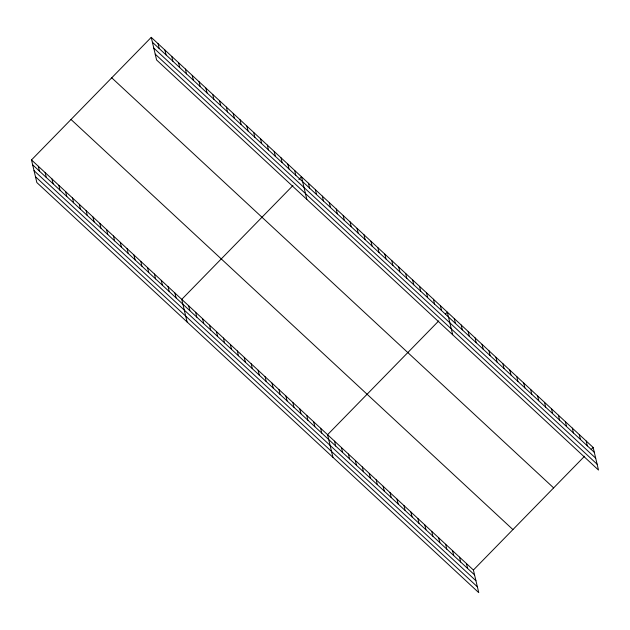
<?xml version="1.0" encoding="UTF-8"?>
<svg xmlns="http://www.w3.org/2000/svg" width="630" height="630" viewBox="0 0 630 630"><rect width="100%" height="100%" fill="white"/><g stroke="black" fill="none" stroke-linecap="round" stroke-linejoin="round"><path stroke-width="0.94" d="M31.5 159.933L473.406 570.024L478.753 592.649L36.847 182.55L31.5 159.933L151.247 37.351L593.153 447.45L598.5 470.067L156.594 59.976L151.247 37.351M292.934 185.551L181.747 299.368L187.094 321.985M298.864 179.479L301.494 176.786L306.841 199.403M438.763 320.883L327.576 434.7L332.923 457.317M445.347 314.142L447.324 312.118L452.671 334.735M473.406 570.024L584.593 456.207M591.176 449.466L593.153 447.45M152.397 42.226L594.303 452.316M153.783 48.085L595.689 458.175M155.208 54.117L597.114 464.208M111.73 77.805L553.636 487.896M71.017 119.487L512.922 529.578M32.65 164.808L474.555 574.899M34.036 170.659L475.941 580.75M35.461 176.699L477.367 586.79M586.207 441L587.357 445.875M579.261 434.558L580.419 439.425M572.323 428.116L573.473 432.983M565.378 421.667L566.527 426.541M558.432 415.225L559.582 420.092M551.486 408.783L552.636 413.65M544.54 402.334L545.698 407.208M537.603 395.892L538.752 400.759M530.657 389.45L531.807 394.317M523.711 383.001L524.861 387.875M516.765 376.559L517.915 381.426M509.82 370.117L510.977 374.984M502.882 363.668L504.031 368.542M495.936 357.226L497.086 362.092M488.99 350.784L490.14 355.651M482.044 344.334L483.194 349.209M475.099 337.893L476.256 342.767M468.153 331.451L469.311 336.318M461.215 325.001L462.365 329.876M454.269 318.559L455.419 323.434M440.378 305.668L441.528 310.543M433.432 299.226L434.59 304.101M426.494 292.785L427.644 297.651M419.548 286.335L420.698 291.21M412.603 279.893L413.752 284.768M405.657 273.452L406.807 278.318M398.711 267.01L399.869 271.877M466.46 563.582L467.61 568.449M391.773 260.56L392.923 265.435M459.514 557.14L460.672 562.007M384.828 254.118L385.977 258.985M452.576 550.691L453.726 555.566M377.882 247.677L379.032 252.543M445.63 544.249L446.78 549.116M370.936 241.227L372.086 246.102M438.685 537.807L439.834 542.674M363.99 234.785L365.148 239.652M431.739 531.358L432.889 536.232M357.052 228.343L358.202 233.21M424.793 524.916L425.951 529.783M350.107 221.894L351.257 226.768M417.855 518.474L419.005 523.341M343.161 215.452L344.311 220.319M410.91 512.025L412.059 516.899M336.215 209.01L337.365 213.877M403.964 505.583L405.114 510.458M329.269 202.561L330.427 207.435M397.018 499.141L398.168 504.008M322.332 196.119L323.481 200.986M390.072 492.691L391.23 497.566M315.386 189.677L316.536 194.544M383.135 486.25L384.284 491.124M308.44 183.228L309.59 188.102M376.189 479.808L377.339 484.675M369.243 473.358L370.393 478.233M294.667 170.446L295.816 175.321M362.297 466.917L363.447 471.791M287.839 164.107L288.989 168.982M355.351 460.475L356.501 465.342M281.004 157.776L282.161 162.642M348.406 454.025L349.563 458.9M274.176 151.436L275.326 156.303M341.468 447.584L342.618 452.458M267.348 145.097L268.498 149.964M334.522 441.142L335.672 446.009M260.521 138.757L261.67 143.632M253.685 132.418L254.843 137.293M320.631 428.25L321.78 433.125M246.858 126.087L248.007 130.953M313.685 421.809L314.842 426.675M240.03 119.747L241.18 124.614M306.747 415.367L307.897 420.234M233.202 113.408L234.352 118.282M299.801 408.917L300.951 413.792M226.375 107.069L227.525 111.943M292.856 402.475L294.005 407.342M219.539 100.729L220.697 105.604M285.91 396.034L287.059 400.9M212.712 94.398L213.861 99.264M278.964 389.584L280.122 394.459M205.884 88.058L207.034 92.925M272.026 383.142L273.176 388.009M199.056 81.719L200.206 86.593M265.08 376.701L266.23 381.567M192.221 75.379L193.379 80.254M258.135 370.251L259.284 375.126M185.393 69.04L186.543 73.915M251.189 363.809L252.339 368.676M178.566 62.709L179.715 67.575M244.243 357.368L245.401 362.234M171.738 56.369L172.888 61.236M237.305 350.918L238.455 355.793M164.903 50.03L166.06 54.904M230.359 344.476L231.509 349.343M158.075 43.69L159.225 48.565M223.414 338.034L224.564 342.901M216.468 331.585L217.618 336.459M209.522 325.143L210.68 330.01M202.584 318.701L203.734 323.568M195.639 312.252L196.788 317.126M188.693 305.81L189.843 310.684M174.919 293.029L176.069 297.895M168.092 286.689L169.242 291.564M161.256 280.35L162.414 285.225M154.429 274.018L155.578 278.885M147.601 267.679L148.751 272.546M140.773 261.34L141.923 266.207M133.938 255L135.096 259.875M127.11 248.661L128.26 253.536M120.283 242.33L121.432 247.196M113.455 235.99L114.605 240.857M106.627 229.651L107.777 234.518M99.792 223.311L100.95 228.186M92.964 216.972L94.114 221.847M86.137 210.641L87.287 215.507M79.309 204.301L80.459 209.168M72.474 197.962L73.631 202.828M65.646 191.622L66.796 196.497M58.818 185.283L59.968 190.158M51.991 178.952L53.141 183.818M45.155 172.612L46.313 177.479M38.328 166.273L39.477 171.139"/></g></svg>
